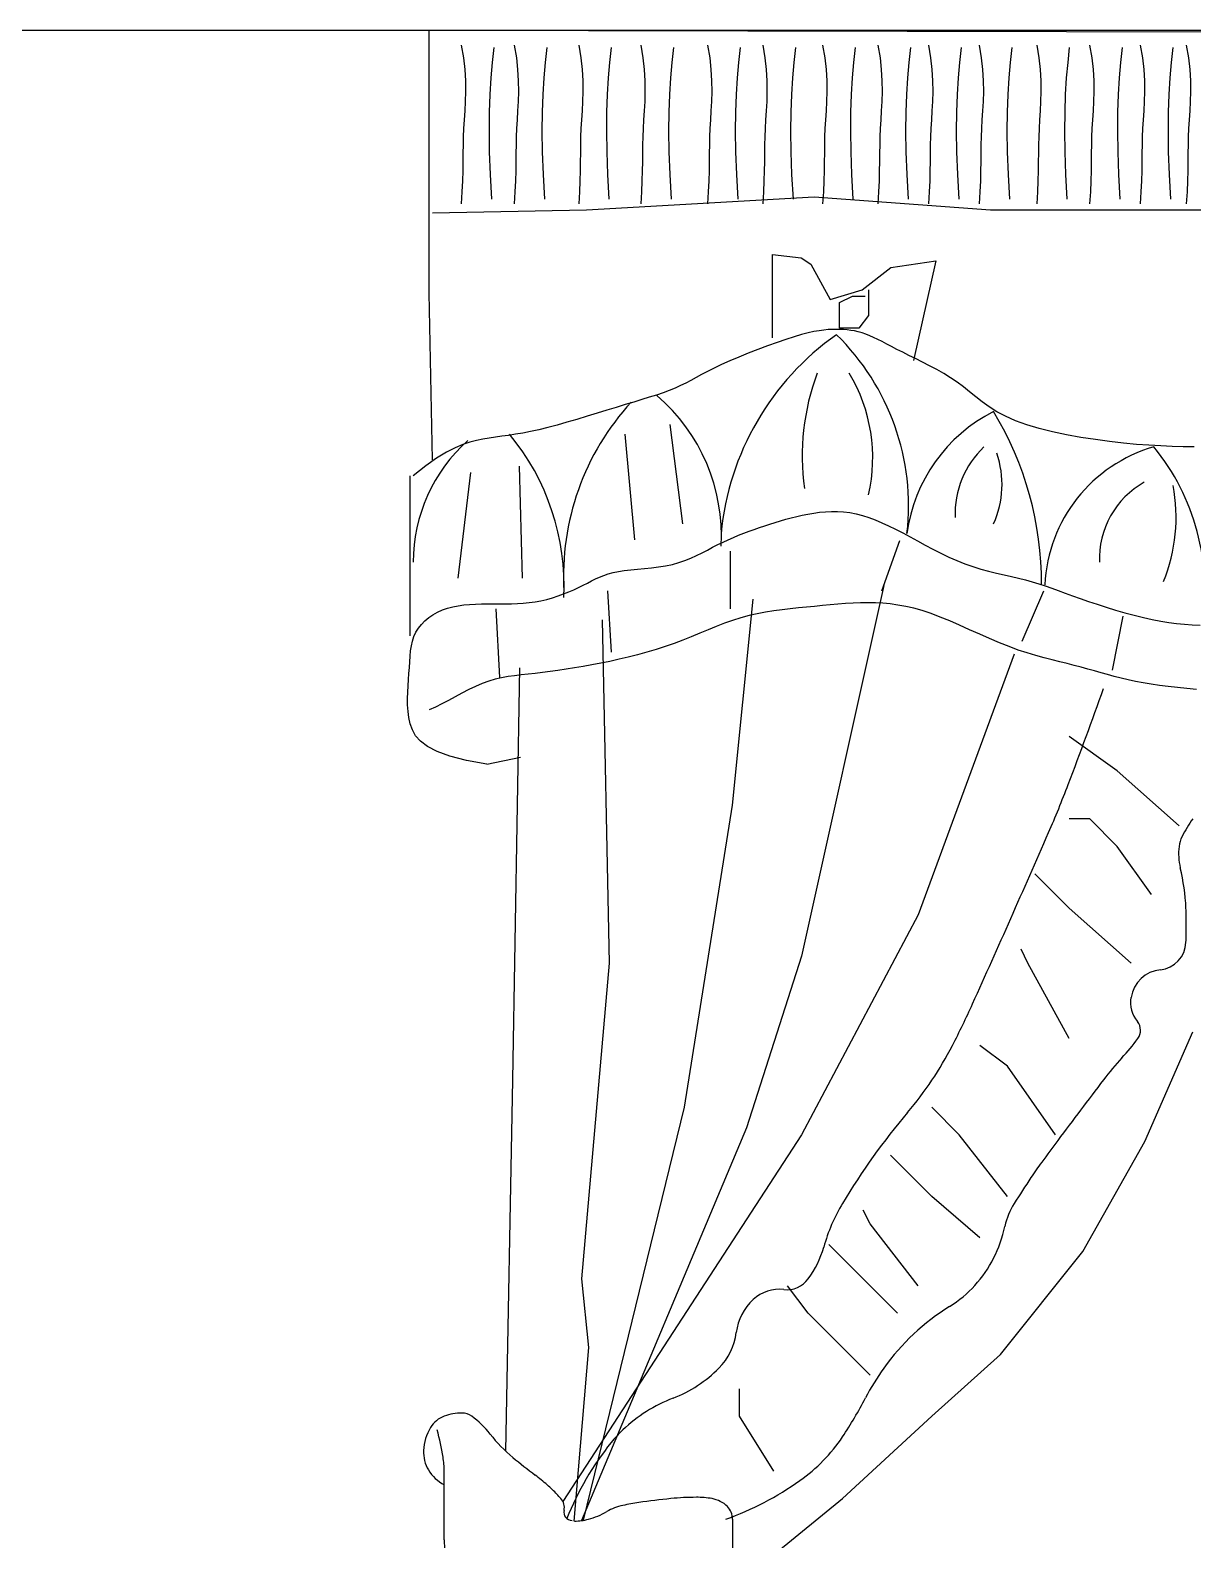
# Model space of a CAD drawing. Header units: inches. Extents: x 3.4 to 45.9, y 7.2 to 32.
# Drawn here: x 37.579 to 38.152, y 26.818 to 27.562 of the extents above; entities that cross this region are included whole.
import ezdxf

# ---------------------------------------------------------------- set-up
doc = ezdxf.new("R2010")
doc.units = ezdxf.units.IN
doc.header["$MEASUREMENT"] = 0
doc.layers.add('02', color=2, linetype='Continuous')
doc.layers.add('4', color=4, linetype='Continuous')

msp = doc.modelspace()

# ---------------------------------------------------------------- linework, layer by layer
at = {"layer": '02'}
for p, q in [((37.79251, 27.54861), (37.79146, 27.55482)), ((37.80735, 27.55368), (37.80656, 27.54632)), ((37.81862, 27.54861), (37.81757, 27.55482)), ((37.83346, 27.55368), (37.83267, 27.54632)), ((37.85041, 27.54861), (37.84936, 27.55482)), ((37.86525, 27.55368), (37.86445, 27.54632)), ((37.88106, 27.54861), (37.88001, 27.55482)), ((37.8959, 27.55368), (37.89511, 27.54632)), ((37.91398, 27.54861), (37.91293, 27.55482)), ((37.92882, 27.55368), (37.92803, 27.54632)), ((37.94122, 27.54861), (37.94017, 27.55482)), ((37.95607, 27.55368), (37.95527, 27.54632)), ((37.97074, 27.54861), (37.96969, 27.55482)), ((37.98558, 27.55368), (37.98479, 27.54632)), ((37.99799, 27.54861), (37.99694, 27.55482)), ((38.01283, 27.55368), (38.01203, 27.54632)), ((38.02296, 27.54861), (38.02191, 27.55482)), ((38.0378, 27.55368), (38.03701, 27.54632)), ((38.04794, 27.54861), (38.04689, 27.55482)), ((38.06278, 27.55368), (38.06199, 27.54632)), ((38.07632, 27.54861), (38.07527, 27.55482)), ((38.09116, 27.55368), (38.09037, 27.54632)), ((38.10243, 27.54861), (38.10138, 27.55482)), ((38.11727, 27.55368), (38.11648, 27.54632)), ((38.1274, 27.54861), (38.12635, 27.55482)), ((38.14225, 27.55368), (38.14145, 27.54632)), ((38.15011, 27.54861), (38.14906, 27.55482)), ((37.79315, 27.54276), (37.79251, 27.54861)), ((37.80656, 27.54632), (37.8059, 27.53863)), ((37.81926, 27.54276), (37.81862, 27.54861)), ((37.83267, 27.54632), (37.83201, 27.53863)), ((37.85105, 27.54276), (37.85041, 27.54861)), ((37.86445, 27.54632), (37.86379, 27.53863)), ((37.8817, 27.54276), (37.88106, 27.54861)), ((37.89511, 27.54632), (37.89445, 27.53863)), ((37.91462, 27.54276), (37.91398, 27.54861)), ((37.92803, 27.54632), (37.92737, 27.53863)), ((37.94187, 27.54276), (37.94122, 27.54861)), ((37.95527, 27.54632), (37.95461, 27.53863)), ((37.97138, 27.54276), (37.97074, 27.54861)), ((37.98479, 27.54632), (37.98413, 27.53863)), ((37.99863, 27.54276), (37.99799, 27.54861)), ((38.01203, 27.54632), (38.01137, 27.53863)), ((38.0236, 27.54276), (38.02296, 27.54861)), ((38.03701, 27.54632), (38.03635, 27.53863)), ((38.04858, 27.54276), (38.04794, 27.54861)), ((38.06199, 27.54632), (38.06132, 27.53863)), ((38.07696, 27.54276), (38.07632, 27.54861)), ((38.09037, 27.54632), (38.08971, 27.53863)), ((38.10307, 27.54276), (38.10243, 27.54861)), ((38.11648, 27.54632), (38.11582, 27.53863)), ((38.12805, 27.54276), (38.1274, 27.54861)), ((38.14145, 27.54632), (38.14079, 27.53863)), ((38.15075, 27.54276), (38.15011, 27.54861)), ((37.79346, 27.53724), (37.79315, 27.54276)), ((37.79352, 27.53202), (37.79346, 27.53724)), ((37.8059, 27.53863), (37.8054, 27.53048)), ((37.81957, 27.53724), (37.81926, 27.54276)), ((37.81963, 27.53202), (37.81957, 27.53724)), ((37.83201, 27.53863), (37.83151, 27.53048)), ((37.85136, 27.53724), (37.85105, 27.54276)), ((37.85141, 27.53202), (37.85136, 27.53724)), ((37.86379, 27.53863), (37.86329, 27.53048)), ((37.88201, 27.53724), (37.8817, 27.54276)), ((37.88206, 27.53202), (37.88201, 27.53724)), ((37.89445, 27.53863), (37.89394, 27.53048)), ((37.91493, 27.53724), (37.91462, 27.54276)), ((37.91499, 27.53202), (37.91493, 27.53724)), ((37.92737, 27.53863), (37.92687, 27.53048)), ((37.94218, 27.53724), (37.94187, 27.54276)), ((37.94223, 27.53202), (37.94218, 27.53724)), ((37.95461, 27.53863), (37.95411, 27.53048)), ((37.9717, 27.53724), (37.97138, 27.54276)), ((37.97175, 27.53202), (37.9717, 27.53724)), ((37.98413, 27.53863), (37.98363, 27.53048)), ((37.99894, 27.53724), (37.99863, 27.54276)), ((37.99899, 27.53202), (37.99894, 27.53724)), ((38.01137, 27.53863), (38.01087, 27.53048)), ((38.02392, 27.53724), (38.0236, 27.54276)), ((38.02397, 27.53202), (38.02392, 27.53724)), ((38.03635, 27.53863), (38.03585, 27.53048)), ((38.04889, 27.53724), (38.04858, 27.54276)), ((38.04894, 27.53202), (38.04889, 27.53724)), ((38.06132, 27.53863), (38.06082, 27.53048)), ((38.07727, 27.53724), (38.07696, 27.54276)), ((38.07732, 27.53202), (38.07727, 27.53724)), ((38.08971, 27.53863), (38.0892, 27.53048)), ((38.10338, 27.53724), (38.10307, 27.54276)), ((38.10343, 27.53202), (38.10338, 27.53724)), ((38.11582, 27.53863), (38.11531, 27.53048)), ((38.12836, 27.53724), (38.12805, 27.54276)), ((38.12841, 27.53202), (38.12836, 27.53724)), ((38.14079, 27.53863), (38.14029, 27.53048)), ((38.15106, 27.53724), (38.15075, 27.54276)), ((38.15111, 27.53202), (38.15106, 27.53724)), ((37.79338, 27.52707), (37.79352, 27.53202)), ((37.8054, 27.53048), (37.80508, 27.52177)), ((37.81949, 27.52707), (37.81963, 27.53202)), ((37.83151, 27.53048), (37.83119, 27.52177)), ((37.85128, 27.52707), (37.85141, 27.53202)), ((37.86329, 27.53048), (37.86298, 27.52177)), ((37.88193, 27.52707), (37.88206, 27.53202)), ((37.89394, 27.53048), (37.89363, 27.52177)), ((37.91485, 27.52707), (37.91499, 27.53202)), ((37.92687, 27.53048), (37.92655, 27.52177)), ((37.9421, 27.52707), (37.94223, 27.53202)), ((37.95411, 27.53048), (37.9538, 27.52177)), ((37.97161, 27.52707), (37.97175, 27.53202)), ((37.98363, 27.53048), (37.98331, 27.52177)), ((37.99886, 27.52707), (37.99899, 27.53202)), ((38.01087, 27.53048), (38.01056, 27.52177)), ((38.02383, 27.52707), (38.02397, 27.53202)), ((38.03585, 27.53048), (38.03553, 27.52177)), ((38.04881, 27.52707), (38.04894, 27.53202)), ((38.06082, 27.53048), (38.06051, 27.52177)), ((38.07719, 27.52707), (38.07732, 27.53202)), ((38.0892, 27.53048), (38.08889, 27.52177)), ((38.1033, 27.52707), (38.10343, 27.53202)), ((38.11531, 27.53048), (38.115, 27.52177)), ((38.12828, 27.52707), (38.12841, 27.53202)), ((38.14029, 27.53048), (38.13997, 27.52177)), ((38.15098, 27.52707), (38.15111, 27.53202)), ((37.79285, 27.51793), (37.79313, 27.52238)), ((37.79313, 27.52238), (37.79338, 27.52707)), ((37.80508, 27.52177), (37.80498, 27.51236)), ((37.81896, 27.51793), (37.81925, 27.52238)), ((37.81925, 27.52238), (37.81949, 27.52707)), ((37.83119, 27.52177), (37.83109, 27.51236)), ((37.85074, 27.51793), (37.85103, 27.52238)), ((37.85103, 27.52238), (37.85128, 27.52707)), ((37.86298, 27.52177), (37.86288, 27.51236)), ((37.8814, 27.51793), (37.88168, 27.52238)), ((37.88168, 27.52238), (37.88193, 27.52707)), ((37.89363, 27.52177), (37.89353, 27.51236)), ((37.91432, 27.51793), (37.9146, 27.52238)), ((37.9146, 27.52238), (37.91485, 27.52707)), ((37.92655, 27.52177), (37.92645, 27.51236)), ((37.94156, 27.51793), (37.94185, 27.52238)), ((37.94185, 27.52238), (37.9421, 27.52707)), ((37.9538, 27.52177), (37.95369, 27.51236)), ((37.97108, 27.51793), (37.97137, 27.52238)), ((37.97137, 27.52238), (37.97161, 27.52707)), ((37.98331, 27.52177), (37.98321, 27.51236)), ((37.99832, 27.51793), (37.99861, 27.52238)), ((37.99861, 27.52238), (37.99886, 27.52707)), ((38.01056, 27.52177), (38.01046, 27.51236)), ((38.0233, 27.51793), (38.02359, 27.52238)), ((38.02359, 27.52238), (38.02383, 27.52707)), ((38.03553, 27.52177), (38.03543, 27.51236)), ((38.04827, 27.51793), (38.04856, 27.52238)), ((38.04856, 27.52238), (38.04881, 27.52707)), ((38.06051, 27.52177), (38.06041, 27.51236)), ((38.07666, 27.51793), (38.07694, 27.52238)), ((38.07694, 27.52238), (38.07719, 27.52707)), ((38.08889, 27.52177), (38.08879, 27.51236)), ((38.10277, 27.51793), (38.10305, 27.52238)), ((38.10305, 27.52238), (38.1033, 27.52707)), ((38.115, 27.52177), (38.1149, 27.51236)), ((38.12774, 27.51793), (38.12803, 27.52238)), ((38.12803, 27.52238), (38.12828, 27.52707)), ((38.13997, 27.52177), (38.13987, 27.51236)), ((38.15045, 27.51793), (38.15073, 27.52238)), ((38.15073, 27.52238), (38.15098, 27.52707)), ((37.79243, 27.50961), (37.79259, 27.51368)), ((37.79259, 27.51368), (37.79285, 27.51793)), ((37.81854, 27.50961), (37.8187, 27.51368)), ((37.8187, 27.51368), (37.81896, 27.51793)), ((37.85033, 27.50961), (37.85049, 27.51368)), ((37.85049, 27.51368), (37.85074, 27.51793)), ((37.88098, 27.50961), (37.88114, 27.51368)), ((37.88114, 27.51368), (37.8814, 27.51793)), ((37.9139, 27.50961), (37.91406, 27.51368)), ((37.91406, 27.51368), (37.91432, 27.51793)), ((37.94114, 27.50961), (37.94131, 27.51368)), ((37.94131, 27.51368), (37.94156, 27.51793)), ((37.97066, 27.50961), (37.97083, 27.51368)), ((37.97083, 27.51368), (37.97108, 27.51793)), ((37.99791, 27.50961), (37.99807, 27.51368)), ((37.99807, 27.51368), (37.99832, 27.51793)), ((38.02288, 27.50961), (38.02305, 27.51368)), ((38.02305, 27.51368), (38.0233, 27.51793)), ((38.04786, 27.50961), (38.04802, 27.51368)), ((38.04802, 27.51368), (38.04827, 27.51793)), ((38.07624, 27.50961), (38.0764, 27.51368)), ((38.0764, 27.51368), (38.07666, 27.51793)), ((38.10235, 27.50961), (38.10251, 27.51368)), ((38.10251, 27.51368), (38.10277, 27.51793)), ((38.12732, 27.50961), (38.12749, 27.51368)), ((38.12749, 27.51368), (38.12774, 27.51793)), ((38.15003, 27.50961), (38.15019, 27.51368)), ((38.15019, 27.51368), (38.15045, 27.51793)), ((37.79234, 27.5056), (37.79243, 27.50961)), ((37.80498, 27.51236), (37.80512, 27.50214)), ((37.81845, 27.5056), (37.81854, 27.50961)), ((37.83109, 27.51236), (37.83123, 27.50214)), ((37.85023, 27.5056), (37.85033, 27.50961)), ((37.86288, 27.51236), (37.86301, 27.50214)), ((37.88088, 27.5056), (37.88098, 27.50961)), ((37.89353, 27.51236), (37.89366, 27.50214)), ((37.91381, 27.5056), (37.9139, 27.50961)), ((37.92645, 27.51236), (37.92659, 27.50214)), ((37.94105, 27.5056), (37.94114, 27.50961)), ((37.95369, 27.51236), (37.95383, 27.50214)), ((37.97057, 27.5056), (37.97066, 27.50961)), ((37.98321, 27.51236), (37.98335, 27.50214)), ((37.99781, 27.5056), (37.99791, 27.50961)), ((38.01046, 27.51236), (38.01059, 27.50214)), ((38.02279, 27.5056), (38.02288, 27.50961)), ((38.03543, 27.51236), (38.03557, 27.50214)), ((38.04776, 27.5056), (38.04786, 27.50961)), ((38.06041, 27.51236), (38.06054, 27.50214)), ((38.07614, 27.5056), (38.07624, 27.50961)), ((38.08879, 27.51236), (38.08892, 27.50214)), ((38.10225, 27.5056), (38.10235, 27.50961)), ((38.1149, 27.51236), (38.11504, 27.50214)), ((38.12723, 27.5056), (38.12732, 27.50961)), ((38.13987, 27.51236), (38.14001, 27.50214)), ((38.14993, 27.5056), (38.15003, 27.50961)), ((37.79224, 27.49734), (37.79228, 27.50155)), ((37.79228, 27.50155), (37.79234, 27.5056)), ((37.80512, 27.50214), (37.80552, 27.49099)), ((37.81835, 27.49734), (37.81839, 27.50155)), ((37.81839, 27.50155), (37.81845, 27.5056)), ((37.83123, 27.50214), (37.83163, 27.49099)), ((37.85014, 27.49734), (37.85018, 27.50155)), ((37.85018, 27.50155), (37.85023, 27.5056)), ((37.86301, 27.50214), (37.86342, 27.49099)), ((37.88079, 27.49734), (37.88083, 27.50155)), ((37.88083, 27.50155), (37.88088, 27.5056)), ((37.89366, 27.50214), (37.89407, 27.49099)), ((37.91371, 27.49734), (37.91375, 27.50155)), ((37.91375, 27.50155), (37.91381, 27.5056)), ((37.92659, 27.50214), (37.92699, 27.49099)), ((37.94095, 27.49734), (37.941, 27.50155)), ((37.941, 27.50155), (37.94105, 27.5056)), ((37.95383, 27.50214), (37.95424, 27.49099)), ((37.97047, 27.49734), (37.97052, 27.50155)), ((37.97052, 27.50155), (37.97057, 27.5056)), ((37.98335, 27.50214), (37.98375, 27.49099)), ((37.99772, 27.49734), (37.99776, 27.50155)), ((37.99776, 27.50155), (37.99781, 27.5056)), ((38.01059, 27.50214), (38.011, 27.49099)), ((38.02269, 27.49734), (38.02274, 27.50155)), ((38.02274, 27.50155), (38.02279, 27.5056)), ((38.03557, 27.50214), (38.03597, 27.49099)), ((38.04767, 27.49734), (38.04771, 27.50155)), ((38.04771, 27.50155), (38.04776, 27.5056)), ((38.06054, 27.50214), (38.06095, 27.49099)), ((38.07605, 27.49734), (38.07609, 27.50155)), ((38.07609, 27.50155), (38.07614, 27.5056)), ((38.08892, 27.50214), (38.08933, 27.49099)), ((38.10216, 27.49734), (38.1022, 27.50155)), ((38.1022, 27.50155), (38.10225, 27.5056)), ((38.11504, 27.50214), (38.11544, 27.49099)), ((38.12713, 27.49734), (38.12718, 27.50155)), ((38.12718, 27.50155), (38.12723, 27.5056)), ((38.14001, 27.50214), (38.14041, 27.49099)), ((38.14984, 27.49734), (38.14988, 27.50155)), ((38.14988, 27.50155), (38.14993, 27.5056)), ((37.79204, 27.48795), (37.79217, 27.49284)), ((37.79217, 27.49284), (37.79224, 27.49734)), ((37.81815, 27.48795), (37.81828, 27.49284)), ((37.81828, 27.49284), (37.81835, 27.49734)), ((37.84993, 27.48795), (37.85006, 27.49284)), ((37.85006, 27.49284), (37.85014, 27.49734)), ((37.88058, 27.48795), (37.88072, 27.49284)), ((37.88072, 27.49284), (37.88079, 27.49734)), ((37.9135, 27.48795), (37.91364, 27.49284)), ((37.91364, 27.49284), (37.91371, 27.49734)), ((37.94075, 27.48795), (37.94088, 27.49284)), ((37.94088, 27.49284), (37.94095, 27.49734)), ((37.97027, 27.48795), (37.9704, 27.49284)), ((37.9704, 27.49284), (37.97047, 27.49734)), ((37.99751, 27.48795), (37.99764, 27.49284)), ((37.99764, 27.49284), (37.99772, 27.49734)), ((38.02249, 27.48795), (38.02262, 27.49284)), ((38.02262, 27.49284), (38.02269, 27.49734)), ((38.04746, 27.48795), (38.04759, 27.49284)), ((38.04759, 27.49284), (38.04767, 27.49734)), ((38.07584, 27.48795), (38.07597, 27.49284)), ((38.07597, 27.49284), (38.07605, 27.49734)), ((38.10195, 27.48795), (38.10209, 27.49284)), ((38.10209, 27.49284), (38.10216, 27.49734)), ((38.12693, 27.48795), (38.12706, 27.49284)), ((38.12706, 27.49284), (38.12713, 27.49734)), ((38.14963, 27.48795), (38.14976, 27.49284)), ((38.14976, 27.49284), (38.14984, 27.49734)), ((37.79181, 27.48255), (37.79204, 27.48795)), ((37.80552, 27.49099), (37.80622, 27.47879)), ((37.81792, 27.48255), (37.81815, 27.48795)), ((37.83163, 27.49099), (37.83233, 27.47879)), ((37.84971, 27.48255), (37.84993, 27.48795)), ((37.86342, 27.49099), (37.86411, 27.47879)), ((37.88036, 27.48255), (37.88058, 27.48795)), ((37.89407, 27.49099), (37.89476, 27.47879)), ((37.91328, 27.48255), (37.9135, 27.48795)), ((37.92699, 27.49099), (37.92769, 27.47879)), ((37.94053, 27.48255), (37.94075, 27.48795)), ((37.95424, 27.49099), (37.95493, 27.47879)), ((37.97004, 27.48255), (37.97027, 27.48795)), ((37.98375, 27.49099), (37.98445, 27.47879)), ((37.99729, 27.48255), (37.99751, 27.48795)), ((38.011, 27.49099), (38.01169, 27.47879)), ((38.02226, 27.48255), (38.02249, 27.48795)), ((38.03597, 27.49099), (38.03667, 27.47879)), ((38.04724, 27.48255), (38.04746, 27.48795)), ((38.06095, 27.49099), (38.06164, 27.47879)), ((38.07562, 27.48255), (38.07584, 27.48795)), ((38.08933, 27.49099), (38.09002, 27.47879)), ((38.10173, 27.48255), (38.10195, 27.48795)), ((38.11544, 27.49099), (38.11613, 27.47879)), ((38.1267, 27.48255), (38.12693, 27.48795)), ((38.14041, 27.49099), (38.14111, 27.47879)), ((38.14941, 27.48255), (38.14963, 27.48795)), ((37.79146, 27.47652), (37.79181, 27.48255)), ((37.81757, 27.47652), (37.81792, 27.48255)), ((37.84936, 27.47652), (37.84971, 27.48255)), ((37.85299, 27.47367), (37.96526, 27.47999)), ((37.88001, 27.47652), (37.88036, 27.48255)), ((37.91293, 27.47652), (37.91328, 27.48255)), ((37.94017, 27.47652), (37.94053, 27.48255)), ((37.96526, 27.47999), (38.05224, 27.47367)), ((37.96969, 27.47652), (37.97004, 27.48255)), ((37.99694, 27.47652), (37.99729, 27.48255)), ((38.02191, 27.47652), (38.02226, 27.48255)), ((38.04689, 27.47652), (38.04724, 27.48255)), ((38.07527, 27.47652), (38.07562, 27.48255)), ((38.10138, 27.47652), (38.10173, 27.48255)), ((38.12635, 27.47652), (38.1267, 27.48255)), ((38.14906, 27.47652), (38.14941, 27.48255)), ((37.77709, 27.47209), (37.85299, 27.47367)), ((38.05224, 27.47367), (38.20088, 27.47367)), ((37.94471, 27.45154), (37.95894, 27.44996)), ((37.94471, 27.41045), (37.94471, 27.45154)), ((37.95894, 27.44996), (37.96368, 27.4468)), ((37.96368, 27.4468), (37.97317, 27.42941)), ((38.00322, 27.44522), (38.02535, 27.44838)), ((38.02535, 27.44838), (38.01429, 27.39938)), ((37.98898, 27.43415), (38.00322, 27.44522)), ((37.97317, 27.42941), (37.98898, 27.43415)), ((37.99215, 27.43415), (37.99215, 27.42151)), ((37.97791, 27.42783), (37.98424, 27.43099)), ((37.97791, 27.41519), (37.97791, 27.42783)), ((37.98424, 27.43099), (37.99057, 27.43099)), ((37.99215, 27.42151), (37.9874, 27.41519)), ((37.95144, 27.40967), (37.94702, 27.40817)), ((37.95551, 27.41097), (37.95144, 27.40967)), ((37.95914, 27.41204), (37.95551, 27.41097)), ((37.96236, 27.41288), (37.95914, 27.41204)), ((37.96521, 27.41353), (37.96236, 27.41288)), ((37.96777, 27.414), (37.96521, 27.41353)), ((37.97008, 27.41433), (37.96777, 27.414)), ((37.97219, 27.41453), (37.97008, 27.41433)), ((37.97417, 27.41463), (37.97219, 27.41453)), ((37.97607, 27.41466), (37.97417, 27.41463)), ((37.97794, 27.41463), (37.97607, 27.41466)), ((37.9874, 27.41519), (37.97791, 27.41519)), ((37.97978, 27.41455), (37.97794, 27.41463)), ((37.98162, 27.4144), (37.97978, 27.41455)), ((37.98345, 27.41417), (37.98162, 27.4144)), ((37.98528, 27.41385), (37.98345, 27.41417)), ((37.98711, 27.41344), (37.98528, 27.41385)), ((37.98896, 27.41292), (37.98711, 27.41344)), ((37.99083, 27.41229), (37.98896, 27.41292)), ((37.99272, 27.41154), (37.99083, 27.41229)), ((37.99467, 27.41067), (37.99272, 27.41154)), ((37.9967, 27.40969), (37.99467, 27.41067)), ((37.99883, 27.4086), (37.9967, 27.40969)), ((37.93282, 27.40286), (37.92816, 27.40097)), ((37.93759, 27.40472), (37.93282, 27.40286)), ((37.94236, 27.4065), (37.93759, 27.40472)), ((37.94702, 27.40817), (37.94236, 27.4065)), ((38.00111, 27.40742), (37.99883, 27.4086)), ((38.00354, 27.40614), (38.00111, 27.40742)), ((38.00617, 27.40478), (38.00354, 27.40614)), ((38.00901, 27.40333), (38.00617, 27.40478)), ((38.01209, 27.40181), (38.00901, 27.40333)), ((38.01536, 27.40021), (38.01209, 27.40181)), ((37.91604, 27.39554), (37.91279, 27.39391)), ((37.91967, 27.39727), (37.91604, 27.39554)), ((37.92374, 27.39909), (37.91967, 27.39727)), ((37.92816, 27.40097), (37.92374, 27.39909)), ((38.01877, 27.39853), (38.01536, 27.40021)), ((38.02226, 27.39675), (38.01877, 27.39853)), ((38.02577, 27.39487), (38.02226, 27.39675)), ((38.02925, 27.39289), (38.02577, 27.39487)), ((37.89942, 27.3869), (37.89674, 27.38568)), ((37.90199, 27.38816), (37.89942, 27.3869)), ((37.90453, 27.38949), (37.90199, 27.38816)), ((37.90712, 27.39089), (37.90453, 27.38949)), ((37.90984, 27.39236), (37.90712, 27.39089)), ((37.91279, 27.39391), (37.90984, 27.39236)), ((38.03264, 27.39079), (38.02925, 27.39289)), ((38.0359, 27.38858), (38.03264, 27.39079)), ((38.03898, 27.38625), (38.0359, 27.38858)), ((37.8803, 27.37999), (37.87636, 27.37879)), ((37.88402, 27.38114), (37.8803, 27.37999)), ((37.88752, 27.38227), (37.88402, 27.38114)), ((37.8908, 27.38339), (37.88752, 27.38227)), ((37.89387, 27.38452), (37.8908, 27.38339)), ((37.89674, 27.38568), (37.89387, 27.38452)), ((38.04198, 27.38384), (38.03898, 27.38625)), ((38.04501, 27.38138), (38.04198, 27.38384)), ((38.04819, 27.3789), (38.04501, 27.38138)), ((37.85826, 27.37329), (37.85332, 27.37177)), ((37.86309, 27.37477), (37.85826, 27.37329)), ((37.86775, 27.3762), (37.86309, 27.37477)), ((37.87217, 27.37754), (37.86775, 27.3762)), ((37.87636, 27.37879), (37.87217, 27.37754)), ((38.05162, 27.37645), (38.04819, 27.3789)), ((38.05543, 27.37406), (38.05162, 27.37645)), ((38.05973, 27.37177), (38.05543, 27.37406)), ((37.82953, 27.36514), (37.82544, 27.36424)), ((37.83393, 27.36622), (37.82953, 27.36514)), ((37.83858, 27.36746), (37.83393, 27.36622)), ((37.84341, 27.36882), (37.83858, 27.36746)), ((37.84834, 27.37027), (37.84341, 27.36882)), ((37.85332, 27.37177), (37.84834, 27.37027)), ((37.8941, 27.36777), (37.90043, 27.31877)), ((38.06462, 27.36962), (38.05973, 27.37177)), ((38.0702, 27.36763), (38.06462, 27.36962)), ((38.07635, 27.36581), (38.0702, 27.36763)), ((38.08295, 27.36417), (38.07635, 27.36581)), ((37.80199, 27.36053), (37.79884, 27.35992)), ((37.80509, 27.36103), (37.80199, 27.36053)), ((37.8082, 27.36149), (37.80509, 27.36103)), ((37.81137, 27.36193), (37.8082, 27.36149)), ((37.81463, 27.36239), (37.81137, 27.36193)), ((37.81803, 27.3629), (37.81463, 27.36239)), ((37.82162, 27.36351), (37.81803, 27.3629)), ((37.82544, 27.36424), (37.82162, 27.36351)), ((37.87197, 27.36303), (37.87671, 27.31087)), ((38.08986, 27.3627), (38.08295, 27.36417)), ((38.09694, 27.3614), (38.08986, 27.3627)), ((38.10406, 27.36028), (38.09694, 27.3614)), ((38.11108, 27.35933), (38.10406, 27.36028)), ((38.11786, 27.35855), (38.11108, 27.35933)), ((38.12431, 27.35794), (38.11786, 27.35855)), ((38.13043, 27.35749), (38.12431, 27.35794)), ((38.13628, 27.35716), (38.13043, 27.35749)), ((38.14191, 27.35694), (38.13628, 27.35716)), ((38.14737, 27.3568), (38.14191, 27.35694)), ((38.1527, 27.35674), (38.14737, 27.3568)), ((37.78974, 27.29191), (37.79606, 27.34406)), ((37.81978, 27.34722), (37.82136, 27.29191)), ((37.94612, 27.31947), (37.94873, 27.32026)), ((37.94873, 27.32026), (37.95136, 27.321)), ((37.95136, 27.321), (37.95402, 27.32171)), ((37.95402, 27.32171), (37.95672, 27.32237)), ((37.95672, 27.32237), (37.95947, 27.32299)), ((37.95947, 27.32299), (37.96226, 27.32355)), ((37.96226, 27.32355), (37.9651, 27.32405)), ((37.9651, 27.32405), (37.96798, 27.32445)), ((37.96798, 27.32445), (37.9709, 27.32473)), ((37.9709, 27.32473), (37.97386, 27.32489)), ((37.97386, 27.32489), (37.97685, 27.32488)), ((37.97685, 27.32488), (37.97987, 27.32469)), ((37.97987, 27.32469), (37.98292, 27.32431)), ((37.98292, 27.32431), (37.986, 27.3237)), ((37.986, 27.3237), (37.98911, 27.32289)), ((37.98911, 27.32289), (37.99227, 27.32188)), ((37.99227, 27.32188), (37.99547, 27.32068)), ((37.99547, 27.32068), (37.99874, 27.31932)), ((37.92553, 27.31205), (37.9281, 27.31311)), ((37.9281, 27.31311), (37.93067, 27.31412)), ((37.93067, 27.31412), (37.93324, 27.31509)), ((37.93324, 27.31509), (37.93581, 27.31603)), ((37.93581, 27.31603), (37.93838, 27.31693)), ((37.93838, 27.31693), (37.94095, 27.31781)), ((37.94095, 27.31781), (37.94353, 27.31866)), ((37.94353, 27.31866), (37.94612, 27.31947)), ((37.99874, 27.31932), (38.00208, 27.31779)), ((38.00208, 27.31779), (38.0055, 27.31611)), ((38.0055, 27.31611), (38.00901, 27.3143)), ((38.00901, 27.3143), (38.01262, 27.31237)), ((38.01262, 27.31237), (38.01631, 27.31035)), ((37.91002, 27.30447), (37.91266, 27.30583)), ((37.91266, 27.30583), (37.91525, 27.30719)), ((37.91525, 27.30719), (37.91782, 27.3085)), ((37.91782, 27.3085), (37.92039, 27.30975)), ((37.92039, 27.30975), (37.92296, 27.31093)), ((37.92296, 27.31093), (37.92553, 27.31205)), ((37.92404, 27.27681), (37.92404, 27.30523)), ((37.99869, 27.28569), (38.00757, 27.31056)), ((38.01631, 27.31035), (38.02008, 27.3083)), ((38.02008, 27.3083), (38.02391, 27.30626)), ((38.02391, 27.30626), (38.02778, 27.30427)), ((37.88512, 27.29709), (37.88863, 27.29752)), ((37.88863, 27.29752), (37.89208, 27.29806)), ((37.89208, 27.29806), (37.89542, 27.29875)), ((37.89542, 27.29875), (37.8986, 27.29964)), ((37.8986, 27.29964), (37.90163, 27.30068)), ((37.90163, 27.30068), (37.90453, 27.30186)), ((37.90453, 27.30186), (37.90731, 27.30313)), ((37.90731, 27.30313), (37.91002, 27.30447)), ((38.02778, 27.30427), (38.0317, 27.30237)), ((38.0317, 27.30237), (38.03564, 27.3006)), ((38.03564, 27.3006), (38.03959, 27.29902)), ((38.03959, 27.29902), (38.04354, 27.29764)), ((38.04354, 27.29764), (38.04747, 27.29645)), ((37.85352, 27.28955), (37.85553, 27.29059)), ((37.85553, 27.29059), (37.85751, 27.29157)), ((37.85751, 27.29157), (37.85951, 27.2925)), ((37.85951, 27.2925), (37.86158, 27.29335)), ((37.86158, 27.29335), (37.86379, 27.29411)), ((37.86379, 27.29411), (37.86617, 27.29478)), ((37.86617, 27.29478), (37.8688, 27.29533)), ((37.8688, 27.29533), (37.87171, 27.29577)), ((37.87171, 27.29577), (37.87485, 27.29612)), ((37.87485, 27.29612), (37.87817, 27.29644)), ((37.87817, 27.29644), (37.88162, 27.29675)), ((37.88162, 27.29675), (37.88512, 27.29709)), ((38.04747, 27.29645), (38.05136, 27.29541)), ((38.05136, 27.29541), (38.0552, 27.29447)), ((38.0552, 27.29447), (38.05897, 27.29362)), ((38.05897, 27.29362), (38.06264, 27.29279)), ((38.06264, 27.29279), (38.0662, 27.29197)), ((38.0662, 27.29197), (38.06963, 27.29112)), ((38.06963, 27.29112), (38.07293, 27.29019)), ((38.07293, 27.29019), (38.07613, 27.28919)), ((37.83625, 27.28229), (37.83901, 27.28319)), ((37.83901, 27.28319), (37.84169, 27.28417)), ((37.84169, 27.28417), (37.84429, 27.28521)), ((37.84429, 27.28521), (37.84678, 27.28629)), ((37.84678, 27.28629), (37.84916, 27.28739)), ((37.84916, 27.28739), (37.85141, 27.28848)), ((37.85141, 27.28848), (37.85352, 27.28955)), ((37.86538, 27.25549), (37.8636, 27.28569)), ((37.99966, 27.28838), (37.95901, 27.10555)), ((38.068, 27.26082), (38.07867, 27.28569)), ((38.07613, 27.28919), (38.0793, 27.28813)), ((38.0793, 27.28813), (38.08248, 27.287)), ((38.08248, 27.287), (38.08574, 27.28581)), ((38.08574, 27.28581), (38.08913, 27.28456)), ((38.08913, 27.28456), (38.0927, 27.28325)), ((38.0927, 27.28325), (38.09651, 27.2819)), ((37.7773, 27.27394), (37.77955, 27.27519)), ((37.77955, 27.27519), (37.78195, 27.27627)), ((37.78195, 27.27627), (37.78446, 27.27715)), ((37.78446, 27.27715), (37.78708, 27.27785)), ((37.78708, 27.27785), (37.78979, 27.27837)), ((37.78979, 27.27837), (37.79256, 27.27875)), ((37.79256, 27.27875), (37.7954, 27.279)), ((37.7954, 27.279), (37.79829, 27.27915)), ((37.79829, 27.27915), (37.80122, 27.27923)), ((37.80122, 27.27923), (37.80417, 27.27926)), ((37.80417, 27.27926), (37.80713, 27.27926)), ((37.80713, 27.27926), (37.8101, 27.27926)), ((37.81028, 27.24305), (37.80851, 27.27681)), ((37.8101, 27.27926), (37.81306, 27.27929)), ((37.81306, 27.27929), (37.81601, 27.27934)), ((37.81601, 27.27934), (37.81896, 27.27946)), ((37.81896, 27.27946), (37.82189, 27.27965)), ((37.82189, 27.27965), (37.82481, 27.27993)), ((37.82481, 27.27993), (37.82771, 27.28032)), ((37.82771, 27.28032), (37.83059, 27.28084)), ((37.83059, 27.28084), (37.83344, 27.2815)), ((37.83344, 27.2815), (37.83625, 27.28229)), ((37.92514, 27.18004), (37.9353, 27.28161)), ((37.94138, 27.27519), (37.9373, 27.27442)), ((37.94546, 27.27584), (37.94138, 27.27519)), ((37.94953, 27.27638), (37.94546, 27.27584)), ((37.95358, 27.27686), (37.94953, 27.27638)), ((37.9576, 27.27728), (37.95358, 27.27686)), ((37.96157, 27.27768), (37.9576, 27.27728)), ((37.9655, 27.27807), (37.96157, 27.27768)), ((37.96939, 27.27845), (37.9655, 27.27807)), ((37.97323, 27.27881), (37.96939, 27.27845)), ((37.97703, 27.27913), (37.97323, 27.27881)), ((37.98079, 27.2794), (37.97703, 27.27913)), ((37.98452, 27.27961), (37.98079, 27.2794)), ((37.98821, 27.27974), (37.98452, 27.27961)), ((37.99188, 27.27979), (37.98821, 27.27974)), ((37.99553, 27.27973), (37.99188, 27.27979)), ((37.99919, 27.27956), (37.99553, 27.27973)), ((38.00288, 27.27923), (37.99919, 27.27956)), ((38.00664, 27.27873), (38.00288, 27.27923)), ((38.0105, 27.27804), (38.00664, 27.27873)), ((38.01449, 27.27712), (38.0105, 27.27804)), ((38.01864, 27.27596), (38.01449, 27.27712)), ((38.02298, 27.27452), (38.01864, 27.27596)), ((38.09651, 27.2819), (38.10061, 27.28049)), ((38.10061, 27.28049), (38.10493, 27.27907)), ((38.10493, 27.27907), (38.10942, 27.27765)), ((38.10942, 27.27765), (38.11401, 27.27626)), ((38.11401, 27.27626), (38.11864, 27.27494)), ((37.77013, 27.26731), (37.7716, 27.26919)), ((37.7716, 27.26919), (37.7733, 27.27093)), ((37.7733, 27.27093), (37.77521, 27.27251)), ((37.77521, 27.27251), (37.7773, 27.27394)), ((37.86078, 27.27145), (37.86416, 27.10217)), ((37.91704, 27.26813), (37.91298, 27.26649)), ((37.92108, 27.2697), (37.91704, 27.26813)), ((37.92511, 27.27113), (37.92108, 27.2697)), ((37.92916, 27.27241), (37.92511, 27.27113)), ((37.93322, 27.2735), (37.92916, 27.27241)), ((37.9373, 27.27442), (37.93322, 27.2735)), ((38.02753, 27.2728), (38.02298, 27.27452)), ((38.03226, 27.27086), (38.02753, 27.2728)), ((38.0371, 27.26875), (38.03226, 27.27086)), ((38.04202, 27.26655), (38.0371, 27.26875)), ((38.11244, 27.24661), (38.11777, 27.27325)), ((38.11864, 27.27494), (38.12324, 27.27371)), ((38.12324, 27.27371), (38.12774, 27.27259)), ((38.12774, 27.27259), (38.13209, 27.27162)), ((38.13209, 27.27162), (38.13624, 27.27082)), ((38.13624, 27.27082), (38.14023, 27.27016)), ((38.14023, 27.27016), (38.14411, 27.26965)), ((38.14411, 27.26965), (38.14794, 27.26925)), ((38.14794, 27.26925), (38.15179, 27.26895)), ((38.15179, 27.26895), (38.1557, 27.26873)), ((37.7667, 27.25853), (37.76723, 27.26091)), ((37.76723, 27.26091), (37.76796, 27.26316)), ((37.76796, 27.26316), (37.76892, 27.2653)), ((37.90051, 27.26139), (37.89621, 27.25977)), ((37.90473, 27.26308), (37.90051, 27.26139)), ((37.90888, 27.26479), (37.90473, 27.26308)), ((37.91298, 27.26649), (37.90888, 27.26479)), ((38.04697, 27.26433), (38.04202, 27.26655)), ((38.05189, 27.26215), (38.04697, 27.26433)), ((38.05674, 27.26008), (38.05189, 27.26215)), ((37.76584, 27.25074), (37.76604, 27.25345)), ((37.76631, 27.25605), (37.7667, 27.25853)), ((37.87368, 27.25304), (37.86912, 27.25195)), ((37.87826, 27.2542), (37.87368, 27.25304)), ((37.88282, 27.25546), (37.87826, 27.2542)), ((37.88735, 27.2568), (37.88282, 27.25546)), ((37.89182, 27.25824), (37.88735, 27.2568)), ((37.89621, 27.25977), (37.89182, 27.25824)), ((38.06402, 27.25452), (38.0166, 27.12587)), ((38.06146, 27.25819), (38.05674, 27.26008)), ((38.06602, 27.25653), (38.06146, 27.25819)), ((38.07041, 27.25508), (38.06602, 27.25653)), ((38.07465, 27.25381), (38.07041, 27.25508)), ((38.07872, 27.25269), (38.07465, 27.25381)), ((37.83132, 27.24544), (37.82769, 27.24502)), ((37.83509, 27.24591), (37.83132, 27.24544)), ((37.83899, 27.24644), (37.83509, 27.24591)), ((37.84301, 27.24702), (37.83899, 27.24644)), ((37.84714, 27.24767), (37.84301, 27.24702)), ((37.85137, 27.24839), (37.84714, 27.24767)), ((37.8557, 27.24917), (37.85137, 27.24839)), ((37.86011, 27.25002), (37.8557, 27.24917)), ((37.86459, 27.25095), (37.86011, 27.25002)), ((37.86912, 27.25195), (37.86459, 27.25095)), ((38.08265, 27.25168), (38.07872, 27.25269)), ((38.08644, 27.25074), (38.08265, 27.25168)), ((38.09009, 27.24985), (38.08644, 27.25074)), ((38.09362, 27.24897), (38.09009, 27.24985)), ((38.09702, 27.24807), (38.09362, 27.24897)), ((38.10033, 27.24715), (38.09702, 27.24807)), ((38.10359, 27.24623), (38.10033, 27.24715)), ((38.10683, 27.24531), (38.10359, 27.24623)), ((37.7983, 27.2386), (37.79496, 27.23699)), ((37.8016, 27.24001), (37.7983, 27.2386)), ((37.80483, 27.24117), (37.8016, 27.24001)), ((37.80801, 27.24209), (37.80483, 27.24117)), ((37.81117, 27.24282), (37.80801, 27.24209)), ((37.81435, 27.2434), (37.81117, 27.24282)), ((37.81756, 27.24387), (37.81435, 27.2434)), ((37.82083, 27.24427), (37.81756, 27.24387)), ((37.8242, 27.24464), (37.82083, 27.24427)), ((37.82769, 27.24502), (37.8242, 27.24464)), ((38.11008, 27.24441), (38.10683, 27.24531)), ((38.11337, 27.24352), (38.11008, 27.24441)), ((38.11675, 27.24267), (38.11337, 27.24352)), ((38.12023, 27.24186), (38.11675, 27.24267)), ((38.12387, 27.24109), (38.12023, 27.24186)), ((38.12766, 27.24037), (38.12387, 27.24109)), ((38.1316, 27.23971), (38.12766, 27.24037)), ((38.13572, 27.23909), (38.1316, 27.23971)), ((38.14001, 27.23852), (38.13572, 27.23909)), ((38.14447, 27.238), (38.14001, 27.23852)), ((38.14913, 27.23753), (38.14447, 27.238)), ((37.78825, 27.23346), (37.78494, 27.23167)), ((37.7916, 27.23526), (37.78825, 27.23346)), ((37.79496, 27.23699), (37.7916, 27.23526)), ((38.15397, 27.23711), (38.14913, 27.23753)), ((38.11483, 27.19697), (38.09112, 27.2139)), ((38.14532, 27.16988), (38.11483, 27.19697)), ((37.90142, 27.03107), (37.92514, 27.18004)), ((38.10128, 27.17327), (38.09112, 27.17327)), ((38.11483, 27.15972), (38.10128, 27.17327)), ((38.13177, 27.13602), (38.11483, 27.15972)), ((38.09112, 27.12925), (38.07418, 27.14618)), ((38.12161, 27.10217), (38.09112, 27.12925)), ((38.0166, 27.12587), (37.95901, 27.01752)), ((37.95901, 27.10555), (37.93191, 27.02091)), ((38.0708, 27.10217), (38.06741, 27.10894)), ((37.86416, 27.10217), (37.85061, 26.94643)), ((38.09112, 27.06492), (38.0708, 27.10217)), ((38.12838, 27.01414), (38.15209, 27.06831)), ((38.06063, 27.05138), (38.04708, 27.06154)), ((38.08435, 27.01752), (38.06063, 27.05138)), ((37.85161, 26.8274), (37.90142, 27.03107)), ((38.03692, 27.01752), (38.02337, 27.03107)), ((37.95901, 27.01752), (37.84142, 26.8367)), ((37.93191, 27.02091), (37.85053, 26.82723)), ((38.06063, 26.98705), (38.03692, 27.01752)), ((38.02337, 26.98705), (38.00305, 27.00737)), ((38.09789, 26.95997), (38.12838, 27.01414)), ((38.04708, 26.96674), (38.02337, 26.98705)), ((37.99289, 26.97351), (37.9895, 26.98028)), ((38.0166, 26.94304), (37.99289, 26.97351)), ((38.00643, 26.9295), (37.97256, 26.96335)), ((38.05725, 26.90918), (38.09789, 26.95997)), ((37.85061, 26.94643), (37.854, 26.91257)), ((37.9624, 26.9295), (37.95224, 26.94304)), ((37.99289, 26.89903), (37.9624, 26.9295)), ((37.854, 26.91257), (37.84687, 26.82702)), ((38.02337, 26.87871), (38.05725, 26.90918)), ((37.92852, 26.87871), (37.92852, 26.89225)), ((37.94546, 26.85163), (37.92852, 26.87871)), ((37.97934, 26.83808), (38.02337, 26.87871)), ((37.92514, 26.79407), (37.97934, 26.83808)), ((37.92514, 26.82793), (37.92514, 26.79407))]:
    msp.add_line(p, q, dxfattribs=at)
for centre, radius, start, end in [((38.0546, 27.30103), 0.13582, 125.18715, 174.50491), ((37.8939, 27.32759), 0.118, 353.40306, 45.68851), ((38.07593, 27.35213), 0.11651, 159.43441, 187.87883), ((37.91299, 27.35127), 0.08124, 346.99904, 30.95514), ((37.82909, 27.31313), 0.09048, 356.56463, 49.55883), ((37.96853, 27.29303), 0.12683, 137.42897, 183.36815), ((38.0894, 27.30359), 0.07897, 116.78151, 172.40156), ((37.91386, 27.28922), 0.16368, 359.83192, 31.23125), ((37.84813, 27.29981), 0.08053, 131.77393, 180), ((37.72442, 27.28802), 0.11764, 357.2723, 39.61498), ((38.08032, 27.32362), 0.04551, 133.35946, 182.12216), ((38.01125, 27.33813), 0.04676, 335.54513, 19.24706), ((38.15336, 27.28526), 0.07432, 105.99028, 177.31486), ((38.04636, 27.28609), 0.11169, 350.78325, 39.2214), ((38.14973, 27.30127), 0.04375, 119.56751, 181.91011), ((38.05977, 27.32206), 0.08407, 337.82353, 10.74957), ((36.12237, 27.94042), 2.1064, 339.13591, 340.50883), ((37.58319, 27.38363), 0.54306, 336.43182, 339.13591), ((38.20212, 27.13685), 0.06188, 143.94444, 153.42338), ((31.58707, 29.99931), 7.08487, 335.684584, 336.431824), ((38.16014, 27.15785), 0.01494, 153.42338, 172.78327), ((38.17453, 27.15603), 0.02944, 172.78327, 193.42728), ((38.04161, 27.12429), 0.10722, 2.65182, 13.42728), ((37.97775, 27.12133), 0.17114, 0, 2.65182), ((37.92729, 27.12133), 0.2216, 357.66964, 0), ((38.13463, 27.1129), 0.01409, 276.23576, 357.66964), ((38.13796, 27.08239), 0.0166, 96.23576, 170.1109), ((37.65087, 27.25944), 0.43081, 332.65396, 335.68458), ((38.13614, 27.0827), 0.01476, 170.1109, 219.56982), ((38.11952, 27.06897), 0.0068, 323.51054, 39.56982), ((37.87624, 27.14288), 0.17708, 319.7653, 332.65396), ((38.03387, 27.13233), 0.11335, 317.25213, 323.51054), ((38.22476, 26.95588), 0.14661, 137.25213, 142.75446), ((42.82967, 23.45479), 5.93131, 142.75446, 143.116202), ((38.27151, 26.80844), 0.34069, 139.7653, 149.04794), ((38.68821, 26.56246), 0.75354, 143.1162, 144.13111), ((38.27654, 26.86011), 0.24554, 144.13111, 146.29657), ((38.61617, 26.63358), 0.65378, 146.29657, 147.62358), ((38.05513, 26.93821), 0.08838, 149.04794, 164.31311), ((38.09314, 26.96521), 0.03448, 147.62358, 168.07723), ((37.99668, 26.98557), 0.06411, 333.11474, 348.07723), ((37.92305, 26.9753), 0.04881, 323.72126, 344.31311), ((38.00045, 26.98366), 0.05988, 301.95227, 333.11474), ((37.94819, 26.92226), 0.01903, 83.43871, 132.62661), ((37.95186, 26.95416), 0.01308, 263.43871, 323.72126), ((37.95333, 26.91668), 0.02662, 132.62661, 172.85046), ((38.09282, 26.83556), 0.11467, 121.95227, 144.33683), ((37.89679, 26.92377), 0.03035, 315.27897, 352.85046), ((37.87239, 26.94794), 0.0647, 291.17275, 315.27897), ((38.0962, 26.83313), 0.11883, 144.33683, 152.64287), ((37.92332, 26.81644), 0.07632, 111.17275, 133.3436), ((37.81382, 26.97924), 0.19911, 326.22852, 332.64287), ((37.91289, 26.82749), 0.06112, 133.3436, 141.32605), ((37.91074, 26.91442), 0.08252, 305.20395, 326.22852), ((37.98019, 26.77362), 0.14733, 141.32605, 158.23344), ((37.86908, 26.97347), 0.15478, 289.89299, 305.20395), ((37.89317, 26.73583), 0.10134, 98.12605, 102.67153), ((37.93508, 26.44233), 0.39782, 95.83235, 98.12605), ((37.90723, 26.71495), 0.12377, 90, 95.83235), ((37.90723, 26.79157), 0.04716, 80.54425, 90), ((37.91268, 26.82433), 0.01394, 45.01449, 80.54425), ((37.84386, 26.8655), 0.03892, 285.10293, 299.60216), ((37.87721, 26.8068), 0.0286, 102.67153, 119.60216), ((37.91628, 26.82793), 0.00886, 0, 45.01449), ((37.84713, 26.85337), 0.02636, 270, 285.10293)]:
    msp.add_arc(centre, radius, start, end, dxfattribs=at)
at = {"layer": '4'}
for p, q in [((25.20322, 27.56218), (45.52942, 27.56218)), ((37.7755, 27.56218), (38.58515, 27.5606)), ((37.7755, 27.43257), (37.7755, 27.56218)), ((37.77709, 27.35039), (37.7755, 27.43257)), ((37.79205, 27.35793), (37.7882, 27.3563)), ((37.79556, 27.3591), (37.79205, 27.35793)), ((37.79884, 27.35992), (37.79556, 27.3591)), ((37.77914, 27.3511), (37.77373, 27.34728)), ((37.78394, 27.35406), (37.77914, 27.3511)), ((37.7882, 27.3563), (37.78394, 27.35406)), ((37.76602, 27.26346), (37.76602, 27.34248)), ((37.77373, 27.34728), (37.7676, 27.34248)), ((37.76892, 27.2653), (37.77013, 27.26731)), ((37.76604, 27.25345), (37.76631, 27.25605)), ((37.76549, 27.24502), (37.76567, 27.24793)), ((37.76567, 27.24793), (37.76584, 27.25074)), ((37.81674, 27.04461), (37.82013, 27.24775)), ((37.76488, 27.23579), (37.76505, 27.23892)), ((37.76505, 27.23892), (37.76527, 27.24201)), ((37.76527, 27.24201), (37.76549, 27.24502)), ((37.76478, 27.23262), (37.76488, 27.23579)), ((37.76482, 27.22945), (37.76478, 27.23262)), ((37.78494, 27.23167), (37.78169, 27.22997)), ((37.76503, 27.22629), (37.76482, 27.22945)), ((37.76545, 27.22318), (37.76503, 27.22629)), ((37.76615, 27.22012), (37.76545, 27.22318)), ((37.77854, 27.22843), (37.7755, 27.2271)), ((37.78169, 27.22997), (37.77854, 27.22843)), ((37.76718, 27.21716), (37.76615, 27.22012)), ((37.76878, 27.21429), (37.76718, 27.21716)), ((37.77118, 27.21155), (37.76878, 27.21429)), ((37.77463, 27.20894), (37.77118, 27.21155)), ((37.77939, 27.20649), (37.77463, 27.20894)), ((37.7857, 27.20421), (37.77939, 27.20649)), ((37.79381, 27.20212), (37.7857, 27.20421)), ((37.80397, 27.20023), (37.79381, 27.20212)), ((37.80397, 27.20023), (37.82046, 27.20365)), ((37.81328, 26.86142), (37.81674, 27.04461)), ((37.78287, 26.81777), (37.78287, 26.85163))]:
    msp.add_line(p, q, dxfattribs=at)
for centre, radius, start, end in [((37.78739, 26.86639), 0.01313, 110.17108, 149.02347), ((37.7916, 26.85493), 0.02534, 90, 110.17108), ((37.7916, 26.87204), 0.00823, 54.20695, 90), ((37.7705, 26.84276), 0.04432, 37.79239, 54.20695), ((37.79692, 26.86067), 0.02424, 149.02347, 177.3608), ((37.61958, 26.83138), 0.16496, 9.46702, 14.23306), ((37.86212, 26.91382), 0.07163, 217.79239, 230.68675), ((37.78975, 26.861), 0.01706, 177.3608, 210.97653), ((37.74099, 26.85163), 0.04188, 0, 9.46702), ((38.08554, 27.18665), 0.42427, 230.68675, 232.58597), ((37.79227, 26.86251), 0.02001, 210.97653, 241.95306), ((37.75201, 26.75064), 0.12468, 49.08218, 52.58597), ((37.80052, 26.8066), 0.05062, 45.01447, 49.08218), ((37.73688, 26.74293), 0.14065, 42.57446, 45.01446), ((37.83572, 26.83374), 0.00643, 347.00467, 42.57446), ((37.84591, 26.83138), 0.00403, 167.00467, 269.86312), ((37.81357, 26.81777), 0.03071, 180, 194.04306)]:
    msp.add_arc(centre, radius, start, end, dxfattribs=at)

doc.saveas('drawing.dxf')
